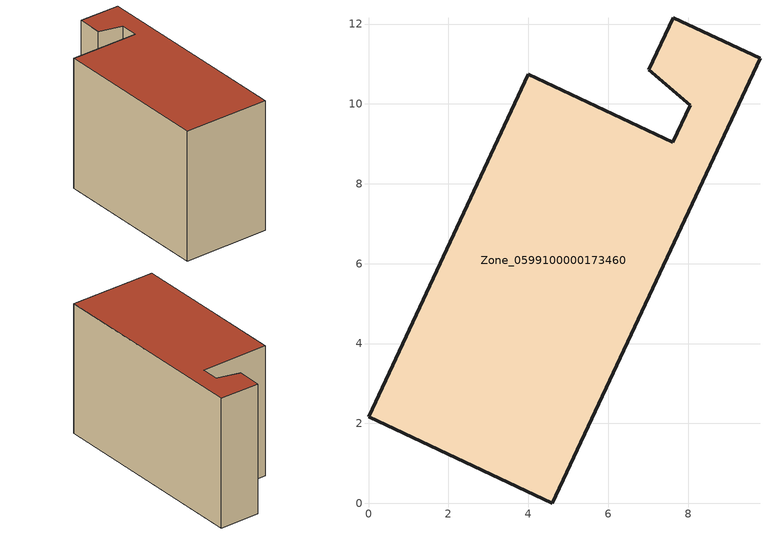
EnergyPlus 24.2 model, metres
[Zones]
Zone_0599100000173460
 floor ground (C_G): 0,2.17 4,10.74 7.62,9.04 8.06,9.96 7.02,10.85 7.63,12.16 9.8,11.14 4.6,0 z0
 wall outside (C_F): 4,10.74 0,2.17 4.6,0 9.8,11.14 7.63,12.16 7.02,10.85 8.06,9.96 7.62,9.04 4,10.74 z0:7.71
 roof outside (C_R): 8.06,9.96 7.62,9.04 4,10.74 0,2.17 4.6,0 9.8,11.14 7.63,12.16 7.02,10.85 z7.71
[BUILDING]
Pand.0599100000173460: North Axis=0; Terrain=City; Loads Convergence Tolerance Value=0.04; Temperature Convergence Tolerance Value=0.4; Solar Distribution=FullExterior; Maximum Number of Warmup Days=25; Minimum Number of Warmup Days=1
[Site:Location]
Rotterdam.The.Hague.AP_ZH_NLD Design_Conditions: Latitude=51.96; Longitude=4.45; Time Zone=1; Elevation=-4.5
[SITE:GROUNDTEMPERATURE:BUILDINGSURFACE]
18, 18, 18, 18, 18, 18, 18, 18, 18, 18, 18, 18
[MATERIAL] Thermal Absorptance=0.9; Solar Absorptance=0.7; Visible Absorptance=0.7
Name | Roughness | Thickness | Conductivity | Density | Specific Heat
G.TI.1975-1991 | MediumSmooth | 0.15 | 0.288461 | 540 | 1210
F.TI.1975-1991 | Rough | 0.3 | 0.230769 | 1920 | 840
R.TI.1975-1991 | MediumRough | 0.2 | 0.153846 | 1500 | 1000
[CONSTRUCTION]
C_G: G.TI.1975-1991
C_F: F.TI.1975-1991
C_R: R.TI.1975-1991
[ZONE]
Zone_0599100000173460: Type=1; Multiplier=1; Ceiling Height=Autocalculate; Volume=Autocalculate; Floor Area=autocalculate; Part of Total Floor Area=Yes
[ZONEINFILTRATION:DESIGNFLOWRATE]
Infil_Zone_0599100000173460: Zone or ZoneList or Space or SpaceList=Zone_0599100000173460; Schedule=AlwaysOn; Design Flow Rate Calculation Method=Flow/Area; Flow Rate per Floor Area=0.003; Constant Term Coefficient=1; Temperature Term Coefficient=0; Velocity Term Coefficient=0; Velocity Squared Term Coefficient=0
[HVACTEMPLATE:ZONE:IDEALLOADSAIRSYSTEM]
Zone_0599100000173460: Maximum Heating Supply Air Temperature=50; Minimum Cooling Supply Air Temperature=13; Maximum Heating Supply Air Humidity Ratio=0.0156; Minimum Cooling Supply Air Humidity Ratio=0.0077; Heating Limit=NoLimit; Cooling Limit=NoLimit; Dehumidification Control Type=ConstantSensibleHeatRatio; Cooling Sensible Heat Ratio=0.7; Dehumidification Setpoint=60; Humidification Control Type=None; Humidification Setpoint=30; Outdoor Air Method=None; Outdoor Air Flow Rate per Person=0.00944; Outdoor Air Flow Rate per Zone Floor Area=0; Outdoor Air Flow Rate per Zone=0; Demand Controlled Ventilation Type=None; Outdoor Air Economizer Type=NoEconomizer; Heat Recovery Type=None; Sensible Heat Recovery Effectiveness=0.7; Latent Heat Recovery Effectiveness=0.65
[ZONECONTROL:THERMOSTAT]
ThermostatControl_Zone_0599100000173460: Zone or ZoneList=Zone_0599100000173460; Control Type Schedule=DualSetpointControlType; Control 1=Thermostat_Zone_0599100000173460; Temperature Difference Between Cutout And Setpoint=0
[THERMOSTATSETPOINT:DUALSETPOINT]
Thermostat_Zone_0599100000173460: Heating Setpoint Temperature Schedule=HeatingSetpoint_Zone_0599100000173460; Cooling Setpoint Temperature Schedule=CoolingSetpoint_Zone_0599100000173460
[SCHEDULE:COMPACT]
HeatingSetpoint_Zone_0599100000173460: Through: 12/31, For: AllDays, Until: 24:00, 21
CoolingSetpoint_Zone_0599100000173460: Through: 12/31, For: AllDays, Until: 24:00, 24
DualSetpointControlType: Through: 12/31, For: AllDays, Until: 24:00, 4
AlwaysOn: Through: 12/31, For: AllDays, Until: 24:00, 1
